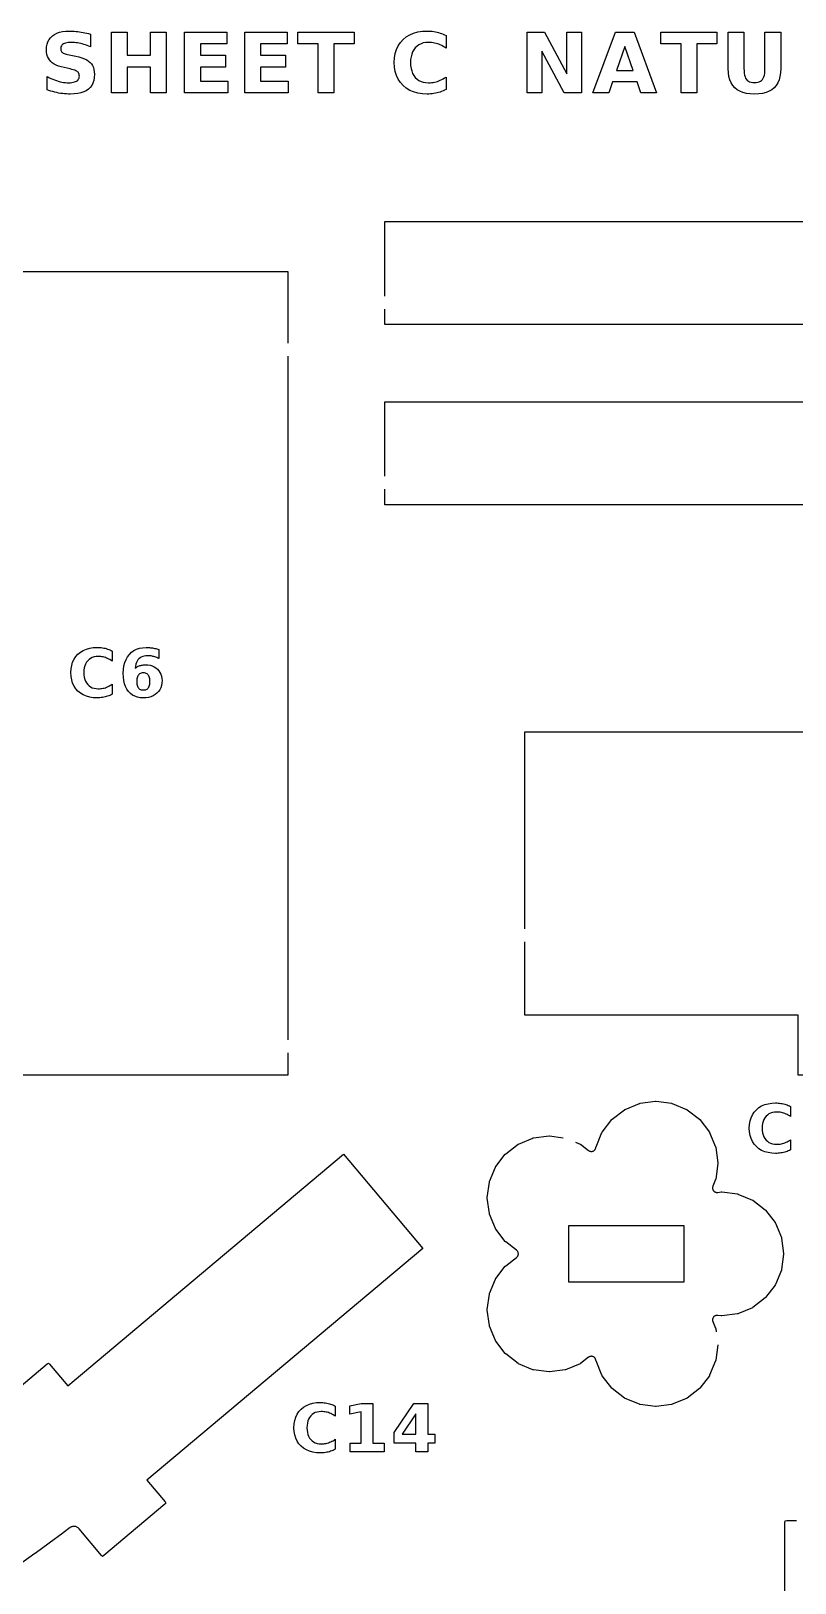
# Model space of a CAD drawing. Header units: millimetres. Extents: x 3 to 297, y 8 to 291.
# Drawn here: x 87.2 to 125.4, y 212.6 to 290.1 of the extents above; entities that cross this region are included whole.
import ezdxf

# ---------------------------------------------------------------- set-up
doc = ezdxf.new("R2010")
doc.units = ezdxf.units.MM
doc.layers.add('CUT', color=1, linetype='CONTINUOUS')
doc.layers.add('ENGRAVE', color=5, linetype='CONTINUOUS')

msp = doc.modelspace()

# ---------------------------------------------------------------- linework, layer by layer
at = {"layer": 'CUT', "color": 1}
for points in [[(104.925, 276.85), (104.925, 280.575), (189.075, 280.575), (189.075, 279.575), (192.075, 279.575), (192.075, 276.425), (189.075, 276.425), (189.075, 275.425), (104.925, 275.425), (104.925, 276.2)], [(100.075, 239.05), (100.075, 237.925), (85.925, 237.925), (85.925, 251.925), (82.925, 251.925), (82.925, 264.075), (85.925, 264.075), (85.925, 278.075), (100.075, 278.075), (100.075, 274.5)], [(100.075, 273.85), (100.075, 239.7)], [(104.925, 267.85), (104.925, 271.575), (189.075, 271.575), (189.075, 270.575), (192.075, 270.575), (192.075, 267.425), (189.075, 267.425), (189.075, 266.425), (104.925, 266.425), (104.925, 267.2)], [(111.925, 245.2333), (111.925, 255.075), (140.6333, 255.075)], [(170.075, 244.6667), (170.075, 240.925), (156.4083, 240.925), (156.4083, 237.925), (146.2583, 237.925), (146.2583, 240.925), (135.7417, 240.925), (135.7417, 237.925), (125.5917, 237.925), (125.5917, 240.925), (111.925, 240.925), (111.925, 244.5833)], [(114.4562, 234.5827), (114.6852, 234.4879), (114.6986, 234.4817), (114.7106, 234.4732), (115.1131, 234.1644), (115.1331, 234.1506), (115.1527, 234.1397), (115.1734, 234.1309), (115.1947, 234.1241), (115.2167, 234.1196), (115.239, 234.1172), (115.2614, 234.1171), (115.2837, 234.1191), (115.3057, 234.1235), (115.3272, 234.1299), (115.3479, 234.1385), (115.3677, 234.1491), (115.3863, 234.1616), (115.4035, 234.1759), (115.4193, 234.1919), (115.4334, 234.2093), (115.4457, 234.2281), (115.456, 234.248), (115.4643, 234.2688), (115.4705, 234.2903), (115.4749, 234.3142), (115.475, 234.3146), (115.4775, 234.3291), (115.4826, 234.3429), (115.7809, 235.0632), (115.7871, 235.0766), (115.7956, 235.0886), (116.2701, 235.7071), (116.2796, 235.7184), (116.2909, 235.7278), (116.9094, 236.2024), (116.9214, 236.2109), (116.9348, 236.2171), (117.655, 236.5154), (117.6689, 236.5204), (117.6833, 236.523), (118.4563, 236.6247), (118.4709, 236.626), (118.4856, 236.6247), (119.2585, 236.523), (119.273, 236.5204), (119.2868, 236.5154), (120.0071, 236.2171), (120.0204, 236.2108), (120.0325, 236.2024), (120.651, 235.7278), (120.6623, 235.7183), (120.6717, 235.7071), (121.1463, 235.0886), (121.1547, 235.0765), (121.161, 235.0632), (121.4593, 234.3429), (121.4643, 234.3291), (121.4669, 234.3146), (121.5686, 233.5417), (121.5699, 233.527), (121.5686, 233.5124), (121.4669, 232.7394), (121.4643, 232.7249), (121.4593, 232.7111), (121.3239, 232.3843), (121.3157, 232.3614), (121.3103, 232.3396), (121.3071, 232.3174), (121.3062, 232.295), (121.3074, 232.2727), (121.3109, 232.2505), (121.3166, 232.2288), (121.3244, 232.2078), (121.3342, 232.1877), (121.346, 232.1686), (121.3597, 232.1508), (121.375, 232.1345), (121.3919, 232.1197), (121.4102, 232.1068), (121.4297, 232.0957), (121.4502, 232.0866), (121.4715, 232.0796), (121.4934, 232.0747), (121.5157, 232.0721), (121.5381, 232.0717), (121.5623, 232.0736), (121.7453, 232.0977), (121.76, 232.099), (121.7747, 232.0977), (122.5476, 231.996), (122.5621, 231.9934), (122.5759, 231.9884), (123.2962, 231.69), (123.3095, 231.6838), (123.3216, 231.6754), (123.9401, 231.2008), (123.9513, 231.1913), (123.9608, 231.18), (124.4354, 230.5616), (124.4438, 230.5495), (124.45, 230.5362), (124.7484, 229.8159), (124.7534, 229.8021), (124.756, 229.7876), (124.8577, 229.0147), (124.859, 229), (124.8577, 228.9853), (124.756, 228.2124), (124.7534, 228.1979), (124.7484, 228.1841), (124.45, 227.4638), (124.4438, 227.4505), (124.4354, 227.4384), (123.9608, 226.8199), (123.9513, 226.8087), (123.94, 226.7992), (123.3216, 226.3246), (123.3095, 226.3162), (123.2962, 226.31), (122.5759, 226.0116), (122.5621, 226.0066), (122.5476, 226.004), (121.7747, 225.9023), (121.76, 225.901), (121.7453, 225.9023), (121.5623, 225.9264), (121.5381, 225.9283), (121.5157, 225.9279), (121.4934, 225.9253), (121.4715, 225.9204), (121.4502, 225.9134), (121.4297, 225.9043), (121.4102, 225.8932), (121.3919, 225.8803), (121.375, 225.8655), (121.3597, 225.8492), (121.346, 225.8314), (121.3342, 225.8123), (121.3244, 225.7922), (121.3166, 225.7712), (121.3109, 225.7495), (121.3074, 225.7273), (121.3062, 225.705), (121.3071, 225.6826), (121.3103, 225.6604), (121.3157, 225.6386), (121.3239, 225.6157), (121.4593, 225.2889), (121.4643, 225.275), (121.4669, 225.2605), (121.4877, 225.1025)], [(121.5686, 224.458), (121.4669, 223.6854), (121.4643, 223.6709), (121.4593, 223.6571), (121.161, 222.9368), (121.1547, 222.9234), (121.1463, 222.9114), (120.6717, 222.2929), (120.6622, 222.2816), (120.651, 222.2722), (120.0325, 221.7976), (120.0204, 221.7891), (120.0071, 221.7829), (119.2868, 221.4846), (119.273, 221.4796), (119.2585, 221.477), (118.4856, 221.3753), (118.4709, 221.374), (118.4563, 221.3753), (117.6833, 221.477), (117.6688, 221.4796), (117.655, 221.4846), (116.9348, 221.7829), (116.9214, 221.7892), (116.9094, 221.7976), (116.2909, 222.2722), (116.2796, 222.2817), (116.2701, 222.2929), (115.7955, 222.9114), (115.7871, 222.9235), (115.7809, 222.9368), (115.4825, 223.6571), (115.4775, 223.6709), (115.4753, 223.6836), (115.4705, 223.7097), (115.4643, 223.7312), (115.456, 223.752), (115.4457, 223.7719), (115.4334, 223.7907), (115.4193, 223.8081), (115.4035, 223.8241), (115.3863, 223.8384), (115.3677, 223.8509), (115.3479, 223.8615), (115.3272, 223.8701), (115.3057, 223.8765), (115.2837, 223.8809), (115.2614, 223.8829), (115.239, 223.8828), (115.2167, 223.8804), (115.1947, 223.8759), (115.1734, 223.8691), (115.1527, 223.8603), (115.1331, 223.8494), (115.1131, 223.8356), (114.7106, 223.5268), (114.6986, 223.5183), (114.6852, 223.5121), (113.965, 223.2138), (113.9511, 223.2087), (113.9367, 223.2062), (113.1637, 223.1044), (113.1491, 223.1031), (113.1344, 223.1044), (112.3615, 223.2062), (112.347, 223.2087), (112.3332, 223.2138), (111.6129, 223.5121), (111.5996, 223.5183), (111.5875, 223.5268), (110.969, 224.0014), (110.9577, 224.0108), (110.9483, 224.0221), (110.4737, 224.6406), (110.4653, 224.6527), (110.459, 224.666), (110.1607, 225.3862), (110.1557, 225.4001), (110.1531, 225.4146), (110.0514, 226.1875), (110.0501, 226.2022), (110.0514, 226.2168), (110.1531, 226.9897), (110.1557, 227.0042), (110.1607, 227.0181), (110.459, 227.7383), (110.4653, 227.7517), (110.4737, 227.7637), (110.9483, 228.3822), (110.9578, 228.3935), (110.969, 228.4029), (111.5131, 228.8204), (111.531, 228.8356), (111.5461, 228.8511), (111.5597, 228.8681), (111.5715, 228.8862), (111.5816, 228.9054), (111.5898, 228.9255), (111.596, 228.9463), (111.6001, 228.9676), (111.6022, 228.9892), (111.6022, 229.0108), (111.6001, 229.0324), (111.596, 229.0537), (111.5898, 229.0745), (111.5816, 229.0946), (111.5715, 229.1138), (111.5597, 229.1319), (111.5461, 229.1489), (111.531, 229.1644), (111.5131, 229.1796), (110.969, 229.5971), (110.9577, 229.6066), (110.9483, 229.6178), (110.4737, 230.2363), (110.4653, 230.2484), (110.459, 230.2617), (110.1607, 230.982), (110.1557, 230.9958), (110.1531, 231.0103), (110.0514, 231.7832), (110.0501, 231.7979), (110.0514, 231.8125), (110.1531, 232.5854), (110.1557, 232.6), (110.1607, 232.6138), (110.459, 233.334), (110.4653, 233.3474), (110.4737, 233.3594), (110.9483, 233.9779), (110.9578, 233.9892), (110.969, 233.9986), (111.5875, 234.4732), (111.5996, 234.4817), (111.6129, 234.4879), (112.3332, 234.7862), (112.347, 234.7913), (112.3615, 234.7938), (113.1344, 234.8956), (113.1491, 234.8969), (113.1637, 234.8956), (113.8486, 234.8054)], [(85.0012, 220.9386), (88.0531, 223.4995), (88.1162, 223.5474), (88.17, 223.4893), (89.0809, 222.4038), (89.4065, 222.677), (102.8697, 233.974), (106.8228, 229.2628), (93.034, 217.6926), (93.9449, 216.6071), (93.9927, 216.544), (93.9346, 216.4902), (90.8827, 213.9293), (90.8196, 213.8815), (90.7658, 213.9396), (89.6491, 215.2704), (89.6255, 215.2958), (89.6009, 215.3174), (89.5742, 215.3365), (89.5458, 215.3527), (89.5159, 215.366), (89.4848, 215.3763), (89.4528, 215.3833), (89.4202, 215.3871), (89.3875, 215.3876), (89.3548, 215.3848), (89.3227, 215.3788), (89.2912, 215.3695), (89.2609, 215.3571), (89.232, 215.3417), (89.2032, 215.3224), (88.8574, 215.0648), (88.8451, 215.0556), (88.1611, 214.5524), (88.1509, 214.5449), (87.4501, 214.0347), (87.4419, 214.0287), (86.7253, 213.5113)], [(124.925, 206.4129), (124.925, 215.5871), (124.9291, 215.6709), (125.0129, 215.675), (125.5055, 215.675)]]:
    msp.add_lwpolyline(points, dxfattribs=at)
msp.add_lwpolyline([(119.895, 230.395), (114.105, 230.395), (114.105, 227.605), (119.895, 227.605), (119.895, 230.395)], close=True, dxfattribs=at)
at = {"layer": 'ENGRAVE', "color": 5}
for points in [[(89.8109, 289.4473), (89.7312, 289.4679), (89.6526, 289.4853), (89.5754, 289.4995), (89.4998, 289.5106), (89.4256, 289.5185), (89.3528, 289.5232), (89.2816, 289.5248), (89.1921, 289.5227), (89.1107, 289.5162), (89.0374, 289.5055), (88.9723, 289.4905), (88.9154, 289.4711), (88.8665, 289.4475), (88.8255, 289.4194), (88.7919, 289.3865), (88.7658, 289.3488), (88.7472, 289.3065), (88.736, 289.2593), (88.7323, 289.2074), (88.7348, 289.1682), (88.7423, 289.132), (88.7549, 289.0988), (88.7725, 289.0686), (88.7951, 289.0414), (88.8228, 289.0172), (88.8571, 288.995), (88.8995, 288.9739), (88.9502, 288.9539), (89.0091, 288.9349), (89.0761, 288.917), (89.1514, 288.9002), (89.485, 288.8331), (89.6458, 288.7962), (89.7902, 288.7535), (89.9184, 288.7049), (90.0303, 288.6504), (90.1259, 288.5901), (90.2052, 288.5238), (90.2705, 288.4498), (90.3239, 288.3661), (90.3655, 288.2726), (90.3951, 288.1694), (90.4129, 288.0565), (90.4189, 287.9338), (90.4106, 287.7735), (90.3857, 287.6274), (90.3444, 287.4957), (90.2864, 287.3782), (90.2119, 287.275), (90.1208, 287.1862), (90.0127, 287.1112), (89.8872, 287.05), (89.7442, 287.0023), (89.5837, 286.9682), (89.4058, 286.9478), (89.2104, 286.941), (89.114, 286.9425), (89.0175, 286.9471), (88.921, 286.9547), (88.8243, 286.9654), (88.7275, 286.9791), (88.6305, 286.9959), (88.5336, 287.0157), (88.4366, 287.0384), (88.3396, 287.0641), (88.2426, 287.0927), (88.1456, 287.1242), (88.0487, 287.1587), (88.0487, 287.8199), (88.1451, 287.7705), (88.2405, 287.7253), (88.3348, 287.6844), (88.428, 287.6477), (88.5201, 287.6152), (88.6112, 287.587), (88.7012, 287.563), (88.7901, 287.5434), (88.878, 287.5282), (88.9648, 287.5173), (89.0505, 287.5108), (89.1351, 287.5086), (89.2172, 287.511), (89.2927, 287.5181), (89.3614, 287.53), (89.4235, 287.5466), (89.479, 287.568), (89.5278, 287.5941), (89.5694, 287.6246), (89.6035, 287.6592), (89.63, 287.6978), (89.6489, 287.7406), (89.6603, 287.7874), (89.6641, 287.8382), (89.6615, 287.8839), (89.6538, 287.9259), (89.6409, 287.9644), (89.6229, 287.9992), (89.5998, 288.0304), (89.5715, 288.0579), (89.5355, 288.0833), (89.4893, 288.1077), (89.4329, 288.1312), (89.3662, 288.1538), (89.2893, 288.1755), (89.2022, 288.1963), (88.8991, 288.2634), (88.754, 288.2992), (88.6225, 288.3414), (88.5046, 288.3901), (88.4004, 288.4452), (88.3098, 288.5067), (88.2328, 288.5747), (88.1684, 288.65), (88.1158, 288.7336), (88.0749, 288.8255), (88.0456, 288.9255), (88.0281, 289.0339), (88.0222, 289.1505), (88.0304, 289.2959), (88.0548, 289.4297), (88.0955, 289.5518), (88.1524, 289.6623), (88.2257, 289.7611), (88.3152, 289.8483), (88.42, 289.9229), (88.539, 289.9839), (88.6722, 290.0314), (88.8197, 290.0653), (88.9815, 290.0857), (89.1575, 290.0924), (89.2413, 290.0914), (89.3259, 290.0883), (89.4113, 290.083), (89.4975, 290.0757), (89.5844, 290.0663), (89.6722, 290.0548), (89.7609, 290.0412), (89.8506, 290.0255), (89.9413, 290.0078), (90.033, 289.9879), (90.1257, 289.9659), (90.2195, 289.9419), (90.2195, 289.299), (90.1364, 289.3348), (90.054, 289.3675), (89.9723, 289.3972), (89.8912, 289.4238), (89.8109, 289.4473)], [(93.9954, 290.0375), (93.9954, 287), (93.2121, 287), (93.2121, 288.2878), (92.0565, 288.2878), (92.0565, 287), (91.2732, 287), (91.2732, 290.0375), (92.0565, 290.0375), (92.0565, 288.8799), (93.2121, 288.8799), (93.2121, 290.0375), (93.9954, 290.0375)], [(96.9615, 288.2878), (95.7103, 288.2878), (95.7103, 287.592), (97.0856, 287.592), (97.0856, 287), (94.927, 287), (94.927, 290.0375), (97.0409, 290.0375), (97.0409, 289.4455), (95.7103, 289.4455), (95.7103, 288.8799), (96.9615, 288.8799), (96.9615, 288.2878)], [(99.9744, 288.2878), (98.7232, 288.2878), (98.7232, 287.592), (100.0986, 287.592), (100.0986, 287), (97.9399, 287), (97.9399, 290.0375), (100.0538, 290.0375), (100.0538, 289.4455), (98.7232, 289.4455), (98.7232, 288.8799), (99.9744, 288.8799), (99.9744, 288.2878)], [(101.5999, 287), (101.5999, 289.4455), (100.5907, 289.4455), (100.5907, 290.0375), (103.3902, 290.0375), (103.3902, 289.4455), (102.3831, 289.4455), (102.3831, 287), (101.5999, 287)], [(107.6157, 287.0185), (107.5382, 286.998), (107.4597, 286.9806), (107.38, 286.9663), (107.2992, 286.9552), (107.2172, 286.9473), (107.1342, 286.9426), (107.05, 286.941), (106.8058, 286.9528), (106.5791, 286.9881), (106.3699, 287.047), (106.1783, 287.1295), (106.0042, 287.2356), (105.8476, 287.3652), (105.7121, 287.515), (105.6012, 287.6816), (105.5149, 287.8649), (105.4533, 288.0651), (105.4164, 288.282), (105.4041, 288.5157), (105.4164, 288.75), (105.4533, 288.9675), (105.5149, 289.168), (105.6012, 289.3517), (105.7121, 289.5184), (105.8476, 289.6683), (106.0042, 289.7979), (106.1783, 289.9039), (106.3699, 289.9864), (106.5791, 290.0453), (106.8058, 290.0807), (107.05, 290.0924), (107.1342, 290.0909), (107.2172, 290.0861), (107.2992, 290.0782), (107.38, 290.0671), (107.4597, 290.0529), (107.5382, 290.0355), (107.6157, 290.015), (107.6922, 289.9914), (107.7676, 289.9648), (107.8421, 289.9351), (107.9155, 289.9024), (107.9879, 289.8666), (107.9879, 289.238), (107.9155, 289.2853), (107.8434, 289.3282), (107.7717, 289.3666), (107.7003, 289.4007), (107.6293, 289.4304), (107.5586, 289.4556), (107.4874, 289.4768), (107.415, 289.4941), (107.3414, 289.5075), (107.2665, 289.5171), (107.1904, 289.5229), (107.113, 289.5248), (106.9783, 289.5174), (106.8535, 289.495), (106.7387, 289.4577), (106.6338, 289.4055), (106.5389, 289.3383), (106.4539, 289.2563), (106.3805, 289.1611), (106.3205, 289.0546), (106.2738, 288.9368), (106.2405, 288.8078), (106.2205, 288.6674), (106.2138, 288.5157), (106.2205, 288.3646), (106.2405, 288.2248), (106.2738, 288.0961), (106.3205, 287.9786), (106.3805, 287.8723), (106.4539, 287.7772), (106.5389, 287.6951), (106.6338, 287.628), (106.7387, 287.5758), (106.8535, 287.5385), (106.9783, 287.5161), (107.113, 287.5086), (107.1904, 287.5105), (107.2665, 287.5163), (107.3414, 287.5259), (107.415, 287.5394), (107.4874, 287.5567), (107.5586, 287.5778), (107.6293, 287.6031), (107.7003, 287.6327), (107.7717, 287.6668), (107.8434, 287.7053), (107.9155, 287.7482), (107.9879, 287.7955), (107.9879, 287.1668), (107.9155, 287.1311), (107.8421, 287.0983), (107.7676, 287.0687), (107.6922, 287.042), (107.6157, 287.0185)], [(114.7603, 287), (113.8854, 287), (112.7807, 289.0833), (112.7807, 287), (112.0381, 287), (112.0381, 290.0375), (112.9129, 290.0375), (114.0177, 287.9542), (114.0177, 290.0375), (114.7603, 290.0375), (114.7603, 287)], [(118.5138, 287), (117.7264, 287), (117.5352, 287.5534), (116.3104, 287.5534), (116.1171, 287), (115.3298, 287), (116.4548, 290.0375), (117.3887, 290.0375), (118.5138, 287)], [(119.7302, 289.4455), (118.7211, 289.4455), (118.7211, 290.0375), (121.5206, 290.0375), (121.5206, 289.4455), (120.5135, 289.4455), (120.5135, 287), (119.7302, 287), (119.7302, 289.4455)], [(122.9301, 287.8102), (122.9609, 287.7384), (122.9985, 287.6785), (123.0438, 287.6291), (123.0978, 287.5887), (123.1605, 287.5572), (123.2318, 287.5347), (123.3117, 287.5213), (123.4003, 287.5168), (123.4895, 287.5213), (123.57, 287.5347), (123.6417, 287.5572), (123.7046, 287.5887), (123.7587, 287.6291), (123.8042, 287.6785), (123.8418, 287.7384), (123.8725, 287.8102), (123.8965, 287.8939), (123.9136, 287.9896), (123.9238, 288.0971), (123.9272, 288.2166), (123.9272, 290.0375), (124.7105, 290.0375), (124.7105, 288.2166), (124.7015, 288.0108), (124.6746, 287.8233), (124.6297, 287.6541), (124.5668, 287.5032), (124.4859, 287.3706), (124.387, 287.2563), (124.2698, 287.16), (124.1336, 287.0812), (123.9786, 287.0198), (123.8047, 286.976), (123.612, 286.9498), (123.4003, 286.941), (123.1893, 286.9498), (122.997, 286.976), (122.8235, 287.0198), (122.6688, 287.0812), (122.5328, 287.16), (122.4156, 287.2563), (122.3168, 287.3706), (122.2359, 287.5032), (122.173, 287.6541), (122.1281, 287.8233), (122.1011, 288.0108), (122.0921, 288.2166), (122.0921, 290.0375), (122.8754, 290.0375), (122.8754, 288.2166), (122.8788, 288.0971), (122.8891, 287.9896), (122.9062, 287.8939), (122.9301, 287.8102)], [(116.5057, 288.1169), (117.3378, 288.1169), (116.9228, 289.3254), (116.5057, 288.1169)], [(91.2507, 256.9298), (91.1919, 256.9037), (91.1324, 256.8799), (91.072, 256.8586), (91.0109, 256.8398), (90.9489, 256.8234), (90.886, 256.8094), (90.8223, 256.7981), (90.7576, 256.7892), (90.6921, 256.7829), (90.6256, 256.7791), (90.5583, 256.7778), (90.3629, 256.7872), (90.1816, 256.8155), (90.0142, 256.8626), (89.8609, 256.9286), (89.7216, 257.0135), (89.5964, 257.1172), (89.4879, 257.237), (89.3992, 257.3702), (89.3302, 257.5169), (89.281, 257.6771), (89.2514, 257.8506), (89.2415, 258.0376), (89.2514, 258.225), (89.281, 258.399), (89.3302, 258.5594), (89.3992, 258.7063), (89.4879, 258.8397), (89.5964, 258.9596), (89.7216, 259.0633), (89.8609, 259.1481), (90.0142, 259.2141), (90.1816, 259.2613), (90.3629, 259.2895), (90.5583, 259.299), (90.6256, 259.2977), (90.6921, 259.2939), (90.7576, 259.2876), (90.8223, 259.2787), (90.886, 259.2673), (90.9489, 259.2534), (91.0109, 259.237), (91.072, 259.2181), (91.1324, 259.1968), (91.1919, 259.1731), (91.2507, 259.1469), (91.3086, 259.1183), (91.3086, 258.6154), (91.2507, 258.6532), (91.193, 258.6875), (91.1357, 258.7183), (91.0786, 258.7456), (91.0217, 258.7693), (90.9652, 258.7895), (90.9082, 258.8064), (90.8503, 258.8203), (90.7914, 258.831), (90.7315, 258.8387), (90.6706, 258.8433), (90.6087, 258.8449), (90.5009, 258.8389), (90.4011, 258.821), (90.3092, 258.7911), (90.2253, 258.7494), (90.1494, 258.6957), (90.0814, 258.63), (90.0227, 258.5539), (89.9747, 258.4687), (89.9373, 258.3745), (89.9107, 258.2712), (89.8947, 258.1589), (89.8893, 258.0376), (89.8947, 257.9167), (89.9107, 257.8048), (89.9373, 257.7019), (89.9747, 257.6079), (90.0227, 257.5228), (90.0814, 257.4467), (90.1494, 257.3811), (90.2253, 257.3274), (90.3092, 257.2856), (90.4011, 257.2558), (90.5009, 257.2379), (90.6087, 257.2319), (90.6706, 257.2334), (90.7315, 257.238), (90.7914, 257.2457), (90.8503, 257.2565), (90.9082, 257.2703), (90.9652, 257.2872), (91.0217, 257.3074), (91.0786, 257.3312), (91.1357, 257.3584), (91.193, 257.3892), (91.2507, 257.4236), (91.3086, 257.4614), (91.3086, 256.9585), (91.2507, 256.9298)], [(93.5849, 258.7657), (93.5348, 258.7869), (93.4858, 258.806), (93.4377, 258.823), (93.3907, 258.8378), (93.3446, 258.8506), (93.2992, 258.8612), (93.2542, 258.87), (93.2095, 258.8768), (93.1652, 258.8817), (93.1213, 258.8846), (93.0777, 258.8855), (92.9878, 258.8812), (92.9048, 258.8683), (92.8286, 258.8467), (92.7594, 258.8165), (92.697, 258.7776), (92.6415, 258.7301), (92.593, 258.6741), (92.5518, 258.6098), (92.5178, 258.537), (92.491, 258.4559), (92.4715, 258.3665), (92.4592, 258.2687), (92.4955, 258.2942), (92.5328, 258.3174), (92.5711, 258.3385), (92.6104, 258.3573), (92.6506, 258.3739), (92.6919, 258.3883), (92.7343, 258.4005), (92.778, 258.4105), (92.8229, 258.4182), (92.8692, 258.4238), (92.9166, 258.4271), (92.9654, 258.4282), (93.0856, 258.4221), (93.1978, 258.404), (93.3021, 258.3737), (93.3983, 258.3313), (93.4865, 258.2767), (93.5668, 258.2101), (93.6366, 258.1336), (93.6938, 258.0497), (93.7383, 257.9582), (93.77, 257.8593), (93.7891, 257.7528), (93.7954, 257.6388), (93.7883, 257.5129), (93.7671, 257.3957), (93.7316, 257.287), (93.6819, 257.1871), (93.618, 257.0957), (93.5399, 257.013), (93.4499, 256.9411), (93.3502, 256.8823), (93.2408, 256.8366), (93.1218, 256.8039), (92.9931, 256.7843), (92.8547, 256.7778), (92.7028, 256.7867), (92.5627, 256.8133), (92.4346, 256.8578), (92.3183, 256.9199), (92.2139, 256.9999), (92.1215, 257.0976), (92.0421, 257.2117), (91.9772, 257.3406), (91.9267, 257.4844), (91.8907, 257.6431), (91.8691, 257.8166), (91.8618, 258.005), (91.8703, 258.1986), (91.8956, 258.3778), (91.9377, 258.5427), (91.9968, 258.6933), (92.0726, 258.8296), (92.1654, 258.9515), (92.2728, 259.0566), (92.3928, 259.1427), (92.5253, 259.2096), (92.6703, 259.2575), (92.8279, 259.2861), (92.9979, 259.2957), (93.0535, 259.295), (93.1086, 259.2928), (93.1631, 259.2892), (93.2171, 259.2841), (93.2705, 259.2776), (93.3234, 259.2697), (93.376, 259.2603), (93.4283, 259.2494), (93.4805, 259.2371), (93.5325, 259.2234), (93.5843, 259.2082), (93.6359, 259.1915), (93.6359, 258.7423), (93.5849, 258.7657)], [(92.7607, 258.0127), (92.7174, 257.9979), (92.6785, 257.9772), (92.6443, 257.9505), (92.6146, 257.9179), (92.5895, 257.8794), (92.569, 257.835), (92.553, 257.7847), (92.5416, 257.7284), (92.5347, 257.6662), (92.5324, 257.5981), (92.5347, 257.53), (92.5416, 257.4678), (92.553, 257.4115), (92.569, 257.3612), (92.5895, 257.3168), (92.6146, 257.2783), (92.6443, 257.2457), (92.6785, 257.2191), (92.7174, 257.1983), (92.7607, 257.1835), (92.8087, 257.1746), (92.8612, 257.1717), (92.9142, 257.1746), (92.9626, 257.1835), (93.0063, 257.1983), (93.0453, 257.2191), (93.0797, 257.2457), (93.1094, 257.2783), (93.1345, 257.3168), (93.1551, 257.3612), (93.1711, 257.4115), (93.1825, 257.4678), (93.1893, 257.53), (93.1916, 257.5981), (93.1893, 257.6662), (93.1825, 257.7284), (93.1711, 257.7847), (93.1551, 257.835), (93.1345, 257.8794), (93.1094, 257.9179), (93.0797, 257.9505), (93.0453, 257.9772), (93.0063, 257.9979), (92.9626, 258.0127), (92.9142, 258.0216), (92.8612, 258.0245), (92.8087, 258.0216), (92.7607, 258.0127)], [(125.0915, 234.1463), (125.032, 234.1226), (124.9716, 234.1013), (124.9104, 234.0824), (124.8485, 234.066), (124.7856, 234.0521), (124.7219, 234.0407), (124.6572, 234.0318), (124.5917, 234.0255), (124.5252, 234.0217), (124.4578, 234.0205), (124.2625, 234.0299), (124.0811, 234.0582), (123.9138, 234.1053), (123.7605, 234.1713), (123.6212, 234.2561), (123.4959, 234.3598), (123.3875, 234.4796), (123.2988, 234.6129), (123.2298, 234.7596), (123.1805, 234.9197), (123.151, 235.0933), (123.1411, 235.2802), (123.151, 235.4677), (123.1805, 235.6416), (123.2298, 235.8021), (123.2988, 235.949), (123.3875, 236.0824), (123.4959, 236.2023), (123.6212, 236.306), (123.7605, 236.3908), (123.9138, 236.4568), (124.0811, 236.5039), (124.2625, 236.5322), (124.4578, 236.5416), (124.5252, 236.5403), (124.5917, 236.5366), (124.6572, 236.5302), (124.7219, 236.5214), (124.7856, 236.51), (124.8485, 236.496), (124.9104, 236.4796), (124.9716, 236.4608), (125.032, 236.4395), (125.0915, 236.4157), (125.1502, 236.3896), (125.2082, 236.361), (125.2082, 235.858), (125.1502, 235.8959), (125.0926, 235.9302), (125.0352, 235.961), (124.9781, 235.9882), (124.9213, 236.012), (124.8647, 236.0322), (124.8078, 236.0491), (124.7499, 236.0629), (124.691, 236.0737), (124.6311, 236.0814), (124.5702, 236.086), (124.5083, 236.0875), (124.4005, 236.0815), (124.3007, 236.0636), (124.2088, 236.0338), (124.1249, 235.992), (124.0489, 235.9383), (123.9809, 235.8727), (123.9223, 235.7965), (123.8742, 235.7114), (123.8369, 235.6171), (123.8102, 235.5139), (123.7942, 235.4016), (123.7889, 235.2802), (123.7942, 235.1594), (123.8102, 235.0475), (123.8369, 234.9445), (123.8742, 234.8505), (123.9223, 234.7655), (123.9809, 234.6894), (124.0489, 234.6238), (124.1249, 234.57), (124.2088, 234.5283), (124.3007, 234.4984), (124.4005, 234.4805), (124.5083, 234.4746), (124.5702, 234.4761), (124.6311, 234.4807), (124.691, 234.4884), (124.7499, 234.4992), (124.8078, 234.513), (124.8647, 234.5299), (124.9213, 234.5501), (124.9781, 234.5738), (125.0352, 234.6011), (125.0926, 234.6319), (125.1502, 234.6662), (125.2082, 234.7041), (125.2082, 234.2011), (125.1502, 234.1725), (125.0915, 234.1463)], [(102.3977, 219.2079), (102.339, 219.1817), (102.2794, 219.158), (102.2191, 219.1367), (102.1579, 219.1178), (102.0959, 219.1014), (102.0331, 219.0875), (101.9693, 219.0761), (101.9047, 219.0672), (101.8391, 219.0609), (101.7727, 219.0571), (101.7053, 219.0558), (101.5099, 219.0653), (101.3286, 219.0935), (101.1613, 219.1407), (101.0079, 219.2067), (100.8687, 219.2915), (100.7434, 219.3952), (100.635, 219.515), (100.5463, 219.6483), (100.4773, 219.795), (100.428, 219.9551), (100.3984, 220.1286), (100.3886, 220.3156), (100.3984, 220.5031), (100.428, 220.677), (100.4773, 220.8375), (100.5463, 220.9844), (100.635, 221.1178), (100.7434, 221.2376), (100.8687, 221.3413), (101.0079, 221.4262), (101.1613, 221.4922), (101.3286, 221.5393), (101.5099, 221.5676), (101.7053, 221.577), (101.7727, 221.5757), (101.8391, 221.5719), (101.9047, 221.5656), (101.9693, 221.5567), (102.0331, 221.5454), (102.0959, 221.5314), (102.1579, 221.515), (102.2191, 221.4962), (102.2794, 221.4749), (102.339, 221.4511), (102.3977, 221.425), (102.4556, 221.3963), (102.4556, 220.8934), (102.3977, 220.9312), (102.3401, 220.9656), (102.2827, 220.9964), (102.2256, 221.0236), (102.1687, 221.0474), (102.1122, 221.0676), (102.0553, 221.0845), (101.9973, 221.0983), (101.9384, 221.1091), (101.8785, 221.1168), (101.8176, 221.1214), (101.7557, 221.1229), (101.648, 221.1169), (101.5481, 221.099), (101.4563, 221.0692), (101.3723, 221.0274), (101.2964, 220.9737), (101.2284, 220.9081), (101.1697, 220.8319), (101.1217, 220.7467), (101.0844, 220.6525), (101.0577, 220.5493), (101.0417, 220.437), (101.0363, 220.3156), (101.0417, 220.1948), (101.0577, 220.0829), (101.0844, 219.9799), (101.1217, 219.8859), (101.1697, 219.8009), (101.2284, 219.7248), (101.2964, 219.6591), (101.3723, 219.6054), (101.4563, 219.5637), (101.5481, 219.5338), (101.648, 219.5159), (101.7557, 219.5099), (101.8176, 219.5115), (101.8785, 219.5161), (101.9384, 219.5238), (101.9973, 219.5345), (102.0553, 219.5484), (102.1122, 219.5653), (102.1687, 219.5855), (102.2256, 219.6092), (102.2827, 219.6365), (102.3401, 219.6673), (102.3977, 219.7016), (102.4556, 219.7394), (102.4556, 219.2365), (102.3977, 219.2079)], [(103.7462, 221.1066), (103.1781, 220.9894), (103.1781, 221.4159), (103.7429, 221.5331), (104.3386, 221.5331), (104.3386, 219.536), (104.892, 219.536), (104.892, 219.103), (103.1928, 219.103), (103.1928, 219.536), (103.7462, 219.536), (103.7462, 221.1066)], [(107.4212, 219.9999), (107.4212, 219.5458), (107.0745, 219.5458), (107.0745, 219.103), (106.482, 219.103), (106.482, 219.5458), (105.4046, 219.5458), (105.4046, 220.0829), (106.3779, 221.5331), (107.0745, 221.5331), (107.0745, 219.9999), (107.4212, 219.9999)], [(106.482, 221.0171), (105.7952, 219.9999), (106.482, 219.9999), (106.482, 221.0171)]]:
    msp.add_lwpolyline(points, close=True, dxfattribs=at)

doc.saveas('drawing.dxf')
